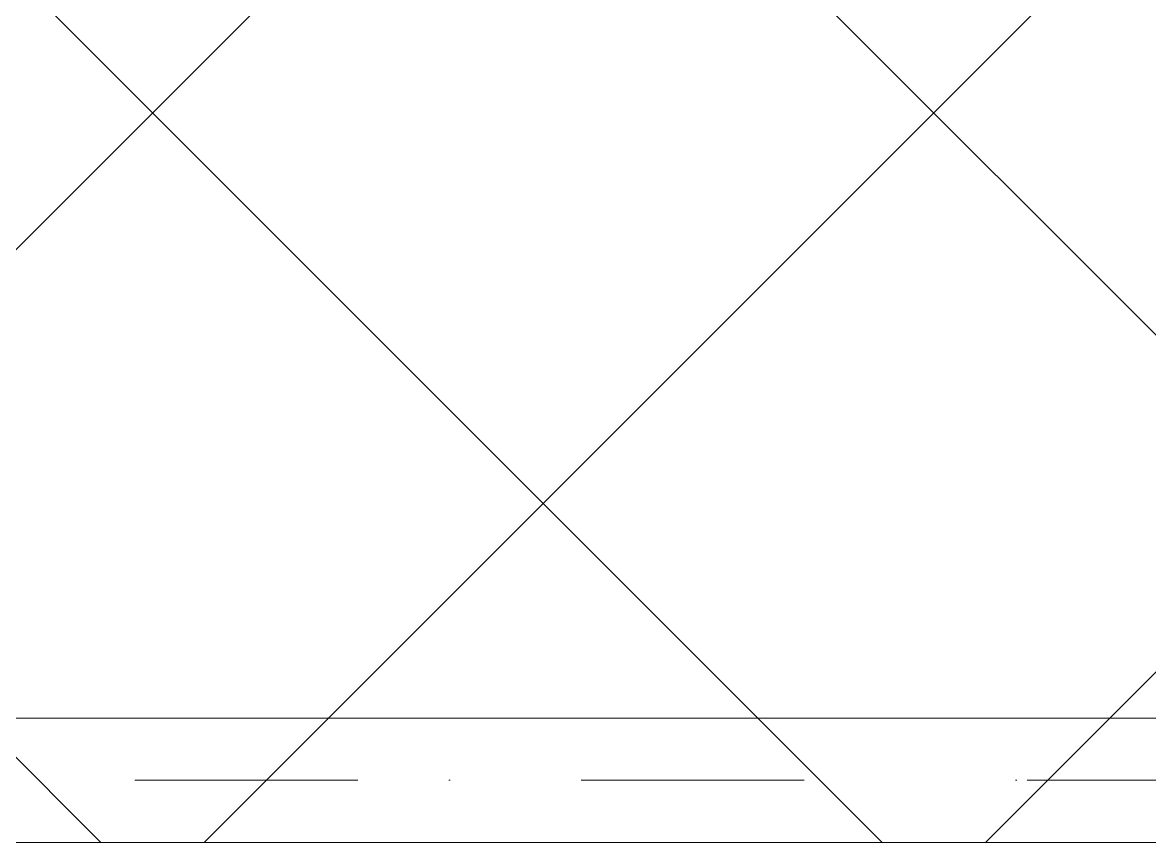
# Model space of a CAD drawing. Header units: millimetres. Extents: x -263990 to 193903, y -164417 to 240530.
# Drawn here: x -176978 to -176473, y -119535 to -119167 of the extents above; entities that cross this region are included whole.
import ezdxf

# ---------------------------------------------------------------- set-up
doc = ezdxf.new("R2010")
doc.units = ezdxf.units.MM
doc.header["$LTSCALE"] = 20
doc.linetypes.add('пунктирнаяX2', pattern=[12.7, 0, -12.7])
doc.linetypes.add('штриховая 50', pattern=[1, 0.5, -0.5])
doc.layers.get('0').update_dxf_attribs({"lineweight": 0})
doc.layers.add('TN-ПАРОИЗОЛЯЦИЯ', color=94, linetype='Continuous', lineweight=15)

msp = doc.modelspace()

# ---------------------------------------------------------------- hatches: boundary and pattern name
at = {"lineweight": 9, "transparency": 33554559}
h = msp.add_hatch(dxfattribs=at)
h.set_pattern_fill('ANSI37', scale=77.982864)
h.set_pattern_definition([(45, (-170616.91, -117456.96), (-175.0765, 175.0765), []), (135, (-170616.91, -117456.96), (-175.0765, -175.0765), [])])
h.paths.add_polyline_path([(-166496.98692, -116571.07583), (-179227.15119, -116571.07127), (-179227.15119, -119534.55212), (-166496.98692, -119534.55667)])

# ---------------------------------------------------------------- linework, layer by layer
at = {"color": 7, "lineweight": 20}
msp.add_lwpolyline([(-166496.98692, -116571.07583), (-179227.15119, -116571.07127), (-179227.15119, -119534.55212), (-166496.98692, -119534.55667)], close=True, dxfattribs=at)
at = {"layer": 'TN-ПАРОИЗОЛЯЦИЯ', "color": 7, "linetype": 'Continuous'}
for p, q in [((-179327.41487, -119478.85007), (-175813.05707, -119478.85007)), ((-179327.41487, -119534.55212), (-175832.84168, -119534.55212))]:
    msp.add_line(p, q, dxfattribs=at)
at = {"layer": 'TN-ПАРОИЗОЛЯЦИЯ', "color": 7, "linetype": 'пунктирнаяX2'}
msp.add_line((-179327.41487, -119506.7011), (-175822.94937, -119506.7011), dxfattribs=at)
at = {"layer": 'TN-ПАРОИЗОЛЯЦИЯ', "color": 7, "linetype": 'штриховая 50', "ltscale": 10}
msp.add_line((-179327.41487, -119506.7011), (-175822.94937, -119506.7011), dxfattribs=at)

doc.saveas('drawing.dxf')
